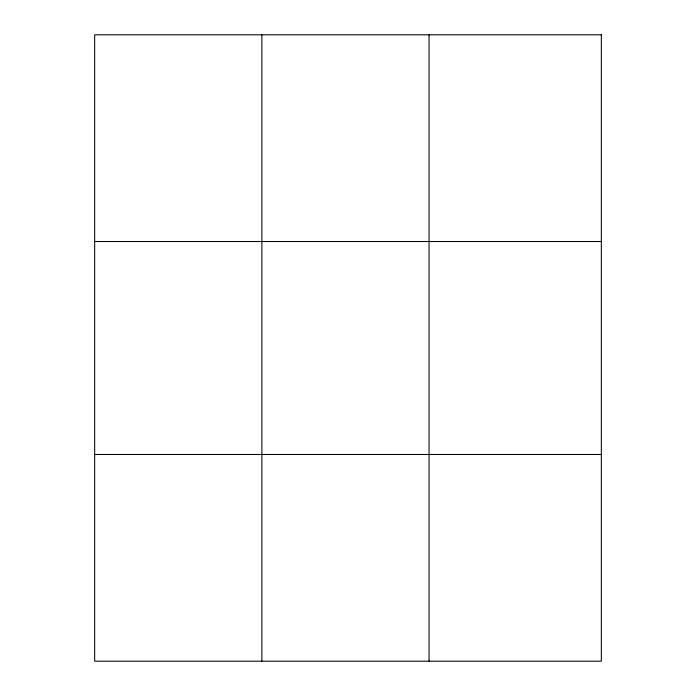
<?xml version="1.0" encoding="UTF-8"?>
<svg xmlns="http://www.w3.org/2000/svg" width="696" height="696" viewBox="0 0 696 696"><rect width="100%" height="100%" fill="white"/><g stroke="black" fill="none" stroke-linecap="round" stroke-linejoin="round"><path stroke-width="1.04" d="M261.87 34.8L261.87 661.2M429.067 34.8L429.067 661.2M94.665 241.512L601.335 241.512M94.665 454.488L601.335 454.488M601.335 34.8L601.335 661.2L94.665 661.2L94.665 34.8L601.335 34.8"/></g></svg>
